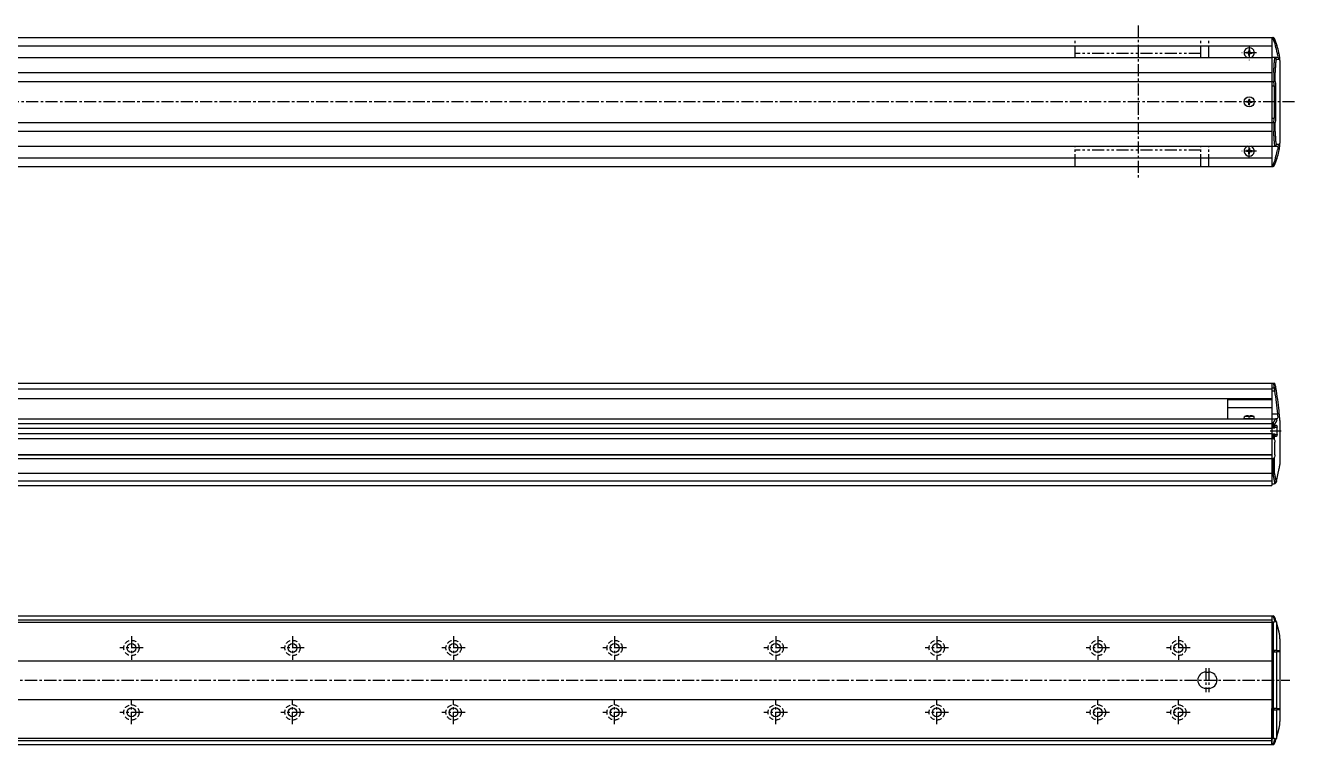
# Model space of a CAD drawing. Extents: x -493 to 1083, y 41 to 537.
# Drawn here: x 295 to 1083, y 90 to 537 of the extents above; entities that cross this region are included whole.
import ezdxf

# ---------------------------------------------------------------- set-up
doc = ezdxf.new("R2010")
doc.units = 0
for name, pattern in [('CENTER', [12, 7.5, -1.5, 1.5, -1.5]), ('DASHED', [4.5, 3, -1.5]), ('PHANTOM', [15, 7.5, -1.5, 1.5, -1.5, 1.5, -1.5])]:
    doc.linetypes.add(name, pattern=pattern)
doc.layers.get('0').update_dxf_attribs({"linetype": 'CONTINUOUS'})
doc.layers.add('CENTER', color=1, linetype='CENTER')

# ---------------------------------------------------------------- blocks, each defined once
blk = doc.blocks.new('DTL0004')
at = {"color": 0, "linetype": 'CONTINUOUS'}
for p, q in [((-3.15, 0), (-3.04, 1.3)), ((3.15, 0), (-3.15, 0)), ((-0.4, 1.3), (-3.04, 1.3)), ((-0.4, 1.89), (-0.4, 0.9)), ((0.4, 0.9), (-0.4, 0.9)), ((0.4, 1.89), (0.4, 0.9)), ((3.04, 1.3), (0.4, 1.3)), ((3.15, 0), (3.04, 1.3))]:
    blk.add_line(p, q, dxfattribs=at)
for start, end in [(92.87228, 112.35653), (67.64347, 87.12772)]:
    blk.add_arc((0, -6.08), 7.98, start, end, dxfattribs=at)
at = {"color": 0}
blk.add_point((0, 0), dxfattribs=at)
blk.add_point((0, 0), dxfattribs=at)

msp = doc.modelspace()

# ---------------------------------------------------------------- linework, layer by layer
at = {"color": 7, "linetype": 'CONTINUOUS'}
for p, q in [((-293.52, 529.44), (1068.48, 529.44)), ((1068.48, 529.44), (1068.48, 449.44)), ((1068.48, 529.44), (1069.07, 529.44)), ((1069.26, 529.44), (1069.07, 529.44)), ((-25.52, 524.24), (1068.48, 524.24)), ((1052.73, 520.19), (1052.73, 519.69)), ((1053.48, 520.19), (1052.73, 520.19)), ((1054.23, 521.69), (1054.23, 520.93)), ((1054.23, 521.69), (1054.73, 521.69)), ((1054.73, 521.69), (1054.73, 520.93)), ((1055.48, 520.19), (1056.23, 520.19)), ((1056.23, 520.19), (1056.23, 519.69)), ((1070.87, 524.26), (1070.73, 524.24)), ((1073.06, 519.16), (1072.85, 520.16)), ((-293.52, 516.94), (1068.48, 516.94)), ((-25.52, 516.94), (1068.48, 516.94)), ((1053.48, 519.69), (1052.73, 519.69)), ((1054.23, 518.19), (1054.23, 518.94)), ((1054.23, 518.19), (1054.73, 518.19)), ((1054.73, 518.19), (1054.73, 518.94)), ((1055.48, 519.69), (1056.23, 519.69)), ((1072.15, 516.94), (1068.48, 516.94)), ((1071.32, 515.94), (1073.15, 515.94)), ((1071.87, 519.94), (1072.08, 519.2)), ((1073.39, 517.05), (1073.38, 517.06)), ((1073.48, 515.09), (1073.48, 463.79)), ((-293.52, 507.71), (1068.48, 507.71)), ((1069.66, 507.69), (1069.67, 507.69)), ((1069.67, 507.69), (1069.67, 502.19)), ((1070.66, 502.78), (1070.66, 507.51)), ((-293.52, 502.17), (1068.48, 502.17)), ((1068.48, 502.19), (1069.56, 502.19)), ((1068.48, 499.44), (1070, 499.44)), ((1069.67, 502.19), (1069.56, 502.19)), ((1070, 499.44), (1070, 479.44)), ((1070.98, 479.44), (1070.98, 499.44)), ((1052.73, 489.69), (1052.73, 489.19)), ((1053.48, 489.69), (1052.73, 489.69)), ((1053.48, 489.19), (1052.73, 489.19)), ((1054.23, 491.19), (1054.23, 490.43)), ((1054.23, 491.19), (1054.73, 491.19)), ((1054.73, 491.19), (1054.73, 490.43)), ((1055.48, 489.69), (1056.23, 489.69)), ((1055.48, 489.19), (1056.23, 489.19)), ((1056.23, 489.69), (1056.23, 489.19)), ((1054.23, 487.69), (1054.23, 488.44)), ((1054.23, 487.69), (1054.73, 487.69)), ((1054.73, 487.69), (1054.73, 488.44)), ((-293.52, 476.7), (1068.48, 476.7)), ((1068.48, 479.44), (1070, 479.44)), ((1068.48, 476.69), (1069.56, 476.69)), ((1069.56, 476.69), (1069.67, 476.68)), ((1069.67, 476.68), (1069.67, 471.19)), ((1070.66, 471.36), (1070.66, 476.1)), ((-293.52, 471.17), (1068.48, 471.17)), ((1069.67, 471.19), (1069.66, 471.19)), ((-291.52, 461.94), (1070.48, 461.94)), ((-25.52, 461.94), (1068.48, 461.94)), ((1052.73, 459.19), (1052.73, 458.69)), ((1053.48, 459.19), (1052.73, 459.19)), ((1053.48, 458.69), (1052.73, 458.69)), ((1054.23, 460.69), (1054.23, 459.93)), ((1054.23, 460.69), (1054.73, 460.69)), ((1054.23, 457.19), (1054.23, 457.94)), ((1054.23, 457.19), (1054.73, 457.19)), ((1054.73, 460.69), (1054.73, 459.93)), ((1054.73, 457.19), (1054.73, 457.94)), ((1055.48, 459.19), (1056.23, 459.19)), ((1055.48, 458.69), (1056.23, 458.69)), ((1056.23, 459.19), (1056.23, 458.69)), ((1068.48, 461.94), (1072.15, 461.94)), ((1073.15, 462.94), (1071.32, 462.94)), ((1071.87, 458.94), (1072.08, 459.67)), ((1072.85, 458.72), (1073.06, 459.71)), ((1073.38, 461.81), (1073.39, 461.82)), ((-293.52, 449.44), (1068.48, 449.44)), ((-25.52, 454.64), (1068.48, 454.64)), ((1068.48, 449.44), (1069.07, 449.44)), ((1069.07, 449.44), (1069.26, 449.44)), ((1070.87, 454.61), (1070.73, 454.63)), ((-25.52, 314.76), (1068.48, 314.76)), ((-25.52, 311.4), (1068.48, 311.4)), ((1068.48, 314.76), (1068.48, 252.26)), ((1068.48, 314.76), (1068.48, 305.26)), ((1068.48, 314.76), (1069.66, 314.76)), ((1068.48, 314.76), (1068.48, 305.26)), ((1068.48, 311.87), (1070.18, 311.87)), ((1068.48, 309.99), (1070.33, 309.99)), ((1069.67, 314.76), (1069.66, 314.76)), ((-25.52, 305.26), (1068.48, 305.26)), ((1040.98, 305.26), (1040.98, 292.76)), ((1040.98, 304.79), (1068.48, 304.79)), ((1040.98, 299.8), (1068.48, 299.8)), ((-293.52, 292.76), (1068.48, 292.76)), ((1068.48, 295.76), (1072.15, 295.76)), ((1068.48, 292.76), (1070.73, 292.76)), ((1068.48, 292.76), (1068.48, 251.26)), ((1071.87, 292.76), (1070.73, 292.76)), ((1070.73, 292.76), (1070.87, 292.75)), ((1072.08, 292.85), (1071.87, 292.76)), ((1073.38, 293.08), (1073.39, 293.06)), ((1073.48, 291.76), (1073.48, 264.26)), ((-293.52, 289.76), (1068.48, 289.76)), ((-293.52, 287.01), (1068.48, 287.01)), ((1068.48, 289.76), (1069.07, 289.76)), ((1068.48, 287.16), (1070.45, 287.16)), ((1069.07, 289.76), (1069.26, 289.74)), ((1069.26, 289.74), (1069.26, 287.16)), ((1070.2, 287.16), (1070.2, 289.18)), ((1071.4, 288.61), (1070.45, 288.61)), ((1070.45, 288.61), (1070.45, 287.16)), ((1070.45, 287.61), (1071.71, 287.61)), ((1071.71, 282.91), (1071.71, 287.61)), ((-293.52, 283.51), (1068.48, 283.51)), ((-293.52, 280.49), (1068.48, 280.49)), ((1068.48, 283.36), (1070.45, 283.36)), ((1068.48, 280.49), (1069.26, 280.49)), ((1069.26, 283.36), (1069.26, 280.49)), ((1070.2, 279.69), (1070.2, 283.36)), ((1070.34, 270.26), (1070.34, 278.26)), ((1070.45, 283.36), (1070.45, 281.91)), ((1070.45, 282.91), (1071.71, 282.91)), ((1070.45, 281.91), (1071.4, 281.91)), ((-293.52, 270.56), (1068.48, 270.56)), ((-293.52, 270.26), (1068.48, 270.26)), ((-293.52, 268.02), (1068.48, 268.02)), ((1068.48, 268.02), (1069.26, 268.02)), ((1069.26, 268.02), (1069.26, 258.76)), ((1070.2, 259.03), (1070.2, 268.83)), ((-293.52, 259.03), (1068.48, 259.03)), ((-293.52, 254.26), (1068.48, 254.26)), ((1068.48, 258.76), (1069.21, 258.76)), ((1068.48, 252.26), (1069.43, 252.26)), ((1069.26, 258.76), (1069.21, 258.76)), ((1071.37, 253.79), (1071.33, 253.65)), ((-293.52, 251.26), (1068.48, 251.26)), ((-293.52, 170.47), (1068.48, 170.47)), ((-293.52, 167.87), (1068.48, 167.87)), ((-293.52, 166.47), (1068.48, 166.47)), ((1068.48, 170.47), (1068.48, 90.47)), ((1068.48, 170.47), (1068.48, 148.02)), ((1068.48, 170.47), (1069.21, 170.47)), ((1068.48, 166.72), (1069.43, 166.72)), ((1069.21, 170.47), (1069.26, 170.47)), ((1069.43, 94.23), (1069.43, 166.72)), ((1071.33, 166.68), (1071.37, 166.56)), ((1071.37, 166.56), (1071.37, 148.97)), ((1073.48, 156.12), (1073.48, 104.82)), ((-293.52, 142.47), (1068.48, 142.47)), ((1068.93, 148.97), (1068.48, 148.97)), ((1068.48, 148.02), (1068.93, 148.02)), ((1068.93, 148.97), (1068.93, 111.97)), ((1071.37, 148.97), (1069.98, 148.97)), ((1069.98, 148.97), (1069.98, 147.97)), ((1069.98, 147.97), (1071.37, 147.97)), ((1071.37, 148.97), (1073.31, 148.97)), ((1071.37, 147.97), (1071.37, 112.97)), ((1073.31, 147.97), (1071.37, 147.97)), ((1073.31, 148.97), (1073.48, 148.92)), ((1073.48, 147.91), (1073.31, 147.97)), ((1027.48, 135.47), (1029.48, 135.47)), ((-293.52, 118.47), (1068.48, 118.47)), ((1027.48, 125.47), (1029.48, 125.47)), ((1068.93, 112.93), (1068.48, 112.92)), ((1068.48, 90.47), (1068.48, 112.92)), ((1068.93, 111.97), (1068.48, 111.97)), ((1071.37, 112.97), (1069.98, 112.97)), ((1069.98, 111.97), (1069.98, 112.97)), ((1069.98, 111.97), (1071.37, 111.97)), ((1071.37, 112.97), (1073.31, 112.97)), ((1071.37, 111.97), (1071.37, 94.39)), ((1073.31, 111.97), (1071.37, 111.97)), ((1073.31, 112.97), (1073.48, 113.04)), ((1073.48, 112.03), (1073.31, 111.97)), ((-293.52, 94.47), (1068.48, 94.47)), ((-293.52, 93.07), (1068.48, 93.07)), ((-293.52, 90.47), (1068.48, 90.47)), ((1068.48, 94.23), (1069.43, 94.23)), ((1068.48, 90.47), (1069.21, 90.47)), ((1069.26, 90.47), (1069.21, 90.47)), ((1071.37, 94.39), (1071.33, 94.27))]:
    msp.add_line(p, q, dxfattribs=at)
at = {"color": 3, "linetype": 'PHANTOM'}
for p, q in [((946.48, 516.94), (946.48, 529.44)), ((1024.48, 516.94), (1024.48, 529.44)), ((1029.48, 516.94), (1029.48, 529.44)), ((1024.48, 519.44), (946.48, 519.44)), ((946.48, 449.44), (946.48, 461.94)), ((1024.48, 459.44), (946.48, 459.44)), ((1024.48, 449.44), (1024.48, 461.94)), ((1029.48, 449.44), (1029.48, 461.94))]:
    msp.add_line(p, q, dxfattribs=at)
at = {"color": 7, "linetype": 'CONTINUOUS'}
for points in [[(1071.77, 524.26), (1071.77, 524.26), (1071.75, 524.28), (1071.65, 524.34), (1071.45, 524.35), (1071.18, 524.32), (1070.87, 524.26)], [(1072.39, 517.74), (1072.29, 518.3), (1072.08, 519.2)], [(1072.39, 461.13), (1072.29, 460.57), (1072.08, 459.67)], [(1071.77, 454.61), (1071.77, 454.61), (1071.75, 454.59), (1071.65, 454.53), (1071.45, 454.52), (1071.18, 454.55), (1070.87, 454.61)], [(1070.33, 309.99), (1070.3, 310.42), (1070.25, 311.04), (1070.2, 311.54), (1070.18, 311.87)], [(1072.08, 292.85), (1072.29, 293.25), (1072.39, 293.71)], [(1071.4, 288.61), (1071.41, 288.61), (1071.51, 288.54), (1071.6, 288.37), (1071.67, 288.13), (1071.71, 287.83), (1071.71, 287.61)], [(1070.2, 279.69), (1070.28, 279.2), (1070.34, 278.26)], [(1071.71, 282.91), (1071.71, 282.81), (1071.68, 282.49), (1071.62, 282.2), (1071.53, 282), (1071.42, 281.91), (1071.4, 281.91)], [(1070.34, 270.26), (1070.32, 269.71), (1070.2, 268.83)], [(1071.37, 253.79), (1072.29, 257.88), (1073.06, 261.84)], [(1071.33, 166.68), (1071.28, 166.78), (1071.14, 166.91), (1070.88, 166.97), (1070.49, 166.9)], [(1073.06, 160.2), (1072.29, 163.47), (1071.37, 166.56)], [(1071.37, 94.39), (1072.29, 97.48), (1073.06, 100.75)], [(1070.49, 94.05), (1070.7, 93.99), (1071, 93.99), (1071.23, 94.1), (1071.33, 94.27)]]:
    msp.add_lwpolyline(points, dxfattribs=at)
for points in [[(1069.66, 507.68, 0), (1069.67, 507.75, 0), (1069.67, 507.81, 0), (1069.68, 507.87, 0), (1069.68, 507.93, 0), (1069.68, 507.99, 0), (1069.69, 508.06, 0), (1069.69, 508.12, 0), (1069.7, 508.18, 0), (1069.7, 508.24, 0), (1069.7, 508.3, 0), (1069.71, 508.37, 0), (1069.71, 508.43, 0), (1069.72, 508.49, 0), (1069.72, 508.55, 0), (1069.73, 508.61, 0), (1069.73, 508.68, 0), (1069.73, 508.74, 0), (1069.74, 508.8, 0), (1069.74, 508.86, 0), (1069.75, 508.92, 0), (1069.75, 508.99, 0), (1069.75, 509.05, 0), (1069.76, 509.11, 0), (1069.76, 509.17, 0), (1069.77, 509.23, 0), (1069.77, 509.29, 0), (1069.77, 509.36, 0), (1069.78, 509.42, 0), (1069.78, 509.48, 0), (1069.79, 509.54, 0), (1069.79, 509.6, 0), (1069.8, 509.67, 0), (1069.8, 509.73, 0), (1069.8, 509.79, 0), (1069.81, 509.85, 0), (1069.81, 509.91, 0), (1069.82, 509.98, 0), (1069.82, 510.04, 0), (1069.82, 510.1, 0), (1069.83, 510.16, 0), (1069.83, 510.22, 0), (1069.84, 510.29, 0), (1069.84, 510.35, 0), (1069.84, 510.41, 0), (1069.85, 510.47, 0), (1069.85, 510.53, 0), (1069.86, 510.6, 0), (1069.86, 510.66, 0), (1069.86, 510.72, 0), (1069.87, 510.78, 0), (1069.87, 510.84, 0), (1069.88, 510.91, 0), (1069.88, 510.97, 0), (1069.88, 511.03, 0), (1069.89, 511.09, 0), (1069.89, 511.15, 0), (1069.9, 511.22, 0), (1069.9, 511.28, 0), (1069.9, 511.34, 0), (1069.91, 511.4, 0), (1069.91, 511.46, 0), (1069.92, 511.53, 0), (1069.92, 511.59, 0), (1069.92, 511.65, 0), (1069.93, 511.71, 0), (1069.93, 511.77, 0), (1069.94, 511.84, 0), (1069.94, 511.9, 0), (1069.94, 511.96, 0), (1069.95, 512.02, 0), (1069.95, 512.08, 0), (1069.96, 512.15, 0), (1069.96, 512.21, 0), (1069.96, 512.27, 0), (1069.97, 512.33, 0), (1069.97, 512.39, 0), (1069.98, 512.46, 0), (1069.98, 512.52, 0), (1069.98, 512.58, 0), (1069.99, 512.64, 0), (1069.99, 512.7, 0), (1070, 512.77, 0), (1070, 512.83, 0), (1070, 512.89, 0), (1070.01, 512.95, 0), (1070.01, 513.01, 0), (1070.02, 513.08, 0), (1070.02, 513.14, 0), (1070.02, 513.2, 0), (1070.03, 513.26, 0), (1070.03, 513.32, 0), (1070.04, 513.39, 0), (1070.04, 513.45, 0), (1070.04, 513.51, 0), (1070.05, 513.57, 0), (1070.05, 513.63, 0), (1070.06, 513.7, 0), (1070.06, 513.76, 0), (1070.06, 513.82, 0), (1070.07, 513.88, 0), (1070.07, 513.94, 0), (1070.07, 514.01, 0), (1070.08, 514.07, 0), (1070.08, 514.13, 0), (1070.09, 514.19, 0), (1070.09, 514.25, 0), (1070.09, 514.32, 0), (1070.1, 514.38, 0), (1070.1, 514.44, 0), (1070.11, 514.5, 0), (1070.11, 514.56, 0), (1070.11, 514.63, 0), (1070.12, 514.69, 0), (1070.12, 514.75, 0), (1070.13, 514.81, 0), (1070.13, 514.87, 0), (1070.13, 514.94, 0), (1070.14, 515, 0), (1070.14, 515.06, 0), (1070.14, 515.12, 0), (1070.15, 515.18, 0), (1070.15, 515.25, 0), (1070.16, 515.31, 0), (1070.16, 515.37, 0), (1070.16, 515.43, 0), (1070.17, 515.49, 0), (1070.17, 515.56, 0), (1070.18, 515.62, 0)], [(1070.66, 507.51, 0), (1070.66, 507.57, 0), (1070.67, 507.63, 0), (1070.67, 507.69, 0), (1070.67, 507.75, 0), (1070.68, 507.81, 0), (1070.68, 507.87, 0), (1070.69, 507.93, 0), (1070.69, 507.99, 0), (1070.69, 508.05, 0), (1070.7, 508.11, 0), (1070.7, 508.18, 0), (1070.71, 508.24, 0), (1070.71, 508.3, 0), (1070.72, 508.36, 0), (1070.72, 508.42, 0), (1070.72, 508.48, 0), (1070.73, 508.54, 0), (1070.73, 508.6, 0), (1070.74, 508.66, 0), (1070.74, 508.72, 0), (1070.74, 508.78, 0), (1070.75, 508.84, 0), (1070.75, 508.9, 0), (1070.76, 508.96, 0), (1070.76, 509.02, 0), (1070.76, 509.08, 0), (1070.77, 509.15, 0), (1070.77, 509.21, 0), (1070.78, 509.27, 0), (1070.78, 509.33, 0), (1070.78, 509.39, 0), (1070.79, 509.45, 0), (1070.79, 509.51, 0), (1070.8, 509.57, 0), (1070.8, 509.63, 0), (1070.8, 509.69, 0), (1070.81, 509.75, 0), (1070.81, 509.81, 0), (1070.82, 509.87, 0), (1070.82, 509.93, 0), (1070.82, 509.99, 0), (1070.83, 510.06, 0), (1070.83, 510.12, 0), (1070.84, 510.18, 0), (1070.84, 510.24, 0), (1070.84, 510.3, 0), (1070.85, 510.36, 0), (1070.85, 510.42, 0), (1070.86, 510.48, 0), (1070.86, 510.54, 0), (1070.86, 510.6, 0), (1070.87, 510.66, 0), (1070.87, 510.72, 0), (1070.88, 510.78, 0), (1070.88, 510.84, 0), (1070.88, 510.9, 0), (1070.89, 510.97, 0), (1070.89, 511.03, 0), (1070.9, 511.09, 0), (1070.9, 511.15, 0), (1070.9, 511.21, 0), (1070.91, 511.27, 0), (1070.91, 511.33, 0), (1070.91, 511.39, 0), (1070.92, 511.45, 0), (1070.92, 511.51, 0), (1070.93, 511.57, 0), (1070.93, 511.63, 0), (1070.93, 511.69, 0), (1070.94, 511.75, 0), (1070.94, 511.82, 0), (1070.95, 511.88, 0), (1070.95, 511.94, 0), (1070.95, 512, 0), (1070.96, 512.06, 0), (1070.96, 512.12, 0), (1070.97, 512.18, 0), (1070.97, 512.24, 0), (1070.97, 512.3, 0), (1070.98, 512.36, 0), (1070.98, 512.42, 0), (1070.99, 512.48, 0), (1070.99, 512.54, 0), (1070.99, 512.6, 0), (1071, 512.67, 0), (1071, 512.73, 0), (1071, 512.79, 0), (1071.01, 512.85, 0), (1071.01, 512.91, 0), (1071.02, 512.97, 0), (1071.02, 513.03, 0), (1071.02, 513.09, 0), (1071.03, 513.15, 0), (1071.03, 513.21, 0), (1071.04, 513.27, 0), (1071.04, 513.33, 0), (1071.04, 513.39, 0), (1071.05, 513.45, 0), (1071.05, 513.52, 0), (1071.05, 513.58, 0), (1071.06, 513.64, 0), (1071.06, 513.7, 0), (1071.07, 513.76, 0), (1071.07, 513.82, 0), (1071.07, 513.88, 0), (1071.08, 513.94, 0), (1071.08, 514, 0), (1071.09, 514.06, 0), (1071.09, 514.12, 0), (1071.09, 514.18, 0), (1071.1, 514.24, 0), (1071.1, 514.3, 0), (1071.1, 514.37, 0), (1071.11, 514.43, 0), (1071.11, 514.49, 0), (1071.12, 514.55, 0), (1071.12, 514.61, 0), (1071.12, 514.67, 0), (1071.13, 514.73, 0), (1071.13, 514.79, 0), (1071.13, 514.85, 0), (1071.14, 514.91, 0), (1071.14, 514.97, 0), (1071.15, 515.03, 0), (1071.15, 515.09, 0), (1071.15, 515.16, 0), (1071.16, 515.22, 0), (1071.16, 515.28, 0)], [(1070.18, 463.25, 0), (1070.17, 463.31, 0), (1070.17, 463.38, 0), (1070.16, 463.44, 0), (1070.16, 463.5, 0), (1070.16, 463.56, 0), (1070.15, 463.62, 0), (1070.15, 463.69, 0), (1070.14, 463.75, 0), (1070.14, 463.81, 0), (1070.14, 463.87, 0), (1070.13, 463.93, 0), (1070.13, 464, 0), (1070.13, 464.06, 0), (1070.12, 464.12, 0), (1070.12, 464.18, 0), (1070.11, 464.24, 0), (1070.11, 464.31, 0), (1070.11, 464.37, 0), (1070.1, 464.43, 0), (1070.1, 464.49, 0), (1070.09, 464.55, 0), (1070.09, 464.62, 0), (1070.09, 464.68, 0), (1070.08, 464.74, 0), (1070.08, 464.8, 0), (1070.07, 464.86, 0), (1070.07, 464.93, 0), (1070.07, 464.99, 0), (1070.06, 465.05, 0), (1070.06, 465.11, 0), (1070.06, 465.17, 0), (1070.05, 465.24, 0), (1070.05, 465.3, 0), (1070.04, 465.36, 0), (1070.04, 465.42, 0), (1070.04, 465.48, 0), (1070.03, 465.55, 0), (1070.03, 465.61, 0), (1070.02, 465.67, 0), (1070.02, 465.73, 0), (1070.02, 465.79, 0), (1070.01, 465.86, 0), (1070.01, 465.92, 0), (1070, 465.98, 0), (1070, 466.04, 0), (1070, 466.1, 0), (1069.99, 466.17, 0), (1069.99, 466.23, 0), (1069.98, 466.29, 0), (1069.98, 466.35, 0), (1069.98, 466.41, 0), (1069.97, 466.48, 0), (1069.97, 466.54, 0), (1069.96, 466.6, 0), (1069.96, 466.66, 0), (1069.96, 466.72, 0), (1069.95, 466.79, 0), (1069.95, 466.85, 0), (1069.94, 466.91, 0), (1069.94, 466.97, 0), (1069.94, 467.03, 0), (1069.93, 467.1, 0), (1069.93, 467.16, 0), (1069.92, 467.22, 0), (1069.92, 467.28, 0), (1069.92, 467.34, 0), (1069.91, 467.41, 0), (1069.91, 467.47, 0), (1069.9, 467.53, 0), (1069.9, 467.59, 0), (1069.9, 467.65, 0), (1069.89, 467.72, 0), (1069.89, 467.78, 0), (1069.88, 467.84, 0), (1069.88, 467.9, 0), (1069.88, 467.96, 0), (1069.87, 468.03, 0), (1069.87, 468.09, 0), (1069.86, 468.15, 0), (1069.86, 468.21, 0), (1069.86, 468.27, 0), (1069.85, 468.34, 0), (1069.85, 468.4, 0), (1069.84, 468.46, 0), (1069.84, 468.52, 0), (1069.84, 468.58, 0), (1069.83, 468.65, 0), (1069.83, 468.71, 0), (1069.82, 468.77, 0), (1069.82, 468.83, 0), (1069.82, 468.89, 0), (1069.81, 468.96, 0), (1069.81, 469.02, 0), (1069.8, 469.08, 0), (1069.8, 469.14, 0), (1069.8, 469.2, 0), (1069.79, 469.27, 0), (1069.79, 469.33, 0), (1069.78, 469.39, 0), (1069.78, 469.45, 0), (1069.77, 469.51, 0), (1069.77, 469.58, 0), (1069.77, 469.64, 0), (1069.76, 469.7, 0), (1069.76, 469.76, 0), (1069.75, 469.82, 0), (1069.75, 469.88, 0), (1069.75, 469.95, 0), (1069.74, 470.01, 0), (1069.74, 470.07, 0), (1069.73, 470.13, 0), (1069.73, 470.19, 0), (1069.73, 470.26, 0), (1069.72, 470.32, 0), (1069.72, 470.38, 0), (1069.71, 470.44, 0), (1069.71, 470.5, 0), (1069.7, 470.57, 0), (1069.7, 470.63, 0), (1069.7, 470.69, 0), (1069.69, 470.75, 0), (1069.69, 470.81, 0), (1069.68, 470.88, 0), (1069.68, 470.94, 0), (1069.68, 471, 0), (1069.67, 471.06, 0), (1069.67, 471.12, 0), (1069.66, 471.18, 0)], [(1071.16, 463.59, 0), (1071.16, 463.65, 0), (1071.15, 463.71, 0), (1071.15, 463.78, 0), (1071.15, 463.84, 0), (1071.14, 463.9, 0), (1071.14, 463.96, 0), (1071.13, 464.02, 0), (1071.13, 464.08, 0), (1071.13, 464.14, 0), (1071.12, 464.2, 0), (1071.12, 464.26, 0), (1071.12, 464.32, 0), (1071.11, 464.38, 0), (1071.11, 464.44, 0), (1071.1, 464.5, 0), (1071.1, 464.57, 0), (1071.1, 464.63, 0), (1071.09, 464.69, 0), (1071.09, 464.75, 0), (1071.09, 464.81, 0), (1071.08, 464.87, 0), (1071.08, 464.93, 0), (1071.07, 464.99, 0), (1071.07, 465.05, 0), (1071.07, 465.11, 0), (1071.06, 465.17, 0), (1071.06, 465.23, 0), (1071.05, 465.29, 0), (1071.05, 465.35, 0), (1071.05, 465.42, 0), (1071.04, 465.48, 0), (1071.04, 465.54, 0), (1071.04, 465.6, 0), (1071.03, 465.66, 0), (1071.03, 465.72, 0), (1071.02, 465.78, 0), (1071.02, 465.84, 0), (1071.02, 465.9, 0), (1071.01, 465.96, 0), (1071.01, 466.02, 0), (1071, 466.08, 0), (1071, 466.14, 0), (1071, 466.2, 0), (1070.99, 466.27, 0), (1070.99, 466.33, 0), (1070.99, 466.39, 0), (1070.98, 466.45, 0), (1070.98, 466.51, 0), (1070.97, 466.57, 0), (1070.97, 466.63, 0), (1070.97, 466.69, 0), (1070.96, 466.75, 0), (1070.96, 466.81, 0), (1070.95, 466.87, 0), (1070.95, 466.93, 0), (1070.95, 466.99, 0), (1070.94, 467.05, 0), (1070.94, 467.12, 0), (1070.93, 467.18, 0), (1070.93, 467.24, 0), (1070.93, 467.3, 0), (1070.92, 467.36, 0), (1070.92, 467.42, 0), (1070.91, 467.48, 0), (1070.91, 467.54, 0), (1070.91, 467.6, 0), (1070.9, 467.66, 0), (1070.9, 467.72, 0), (1070.9, 467.78, 0), (1070.89, 467.84, 0), (1070.89, 467.9, 0), (1070.88, 467.97, 0), (1070.88, 468.03, 0), (1070.88, 468.09, 0), (1070.87, 468.15, 0), (1070.87, 468.21, 0), (1070.86, 468.27, 0), (1070.86, 468.33, 0), (1070.86, 468.39, 0), (1070.85, 468.45, 0), (1070.85, 468.51, 0), (1070.84, 468.57, 0), (1070.84, 468.63, 0), (1070.84, 468.69, 0), (1070.83, 468.75, 0), (1070.83, 468.81, 0), (1070.82, 468.88, 0), (1070.82, 468.94, 0), (1070.82, 469, 0), (1070.81, 469.06, 0), (1070.81, 469.12, 0), (1070.8, 469.18, 0), (1070.8, 469.24, 0), (1070.8, 469.3, 0), (1070.79, 469.36, 0), (1070.79, 469.42, 0), (1070.78, 469.48, 0), (1070.78, 469.54, 0), (1070.78, 469.6, 0), (1070.77, 469.66, 0), (1070.77, 469.72, 0), (1070.76, 469.78, 0), (1070.76, 469.85, 0), (1070.76, 469.91, 0), (1070.75, 469.97, 0), (1070.75, 470.03, 0), (1070.74, 470.09, 0), (1070.74, 470.15, 0), (1070.74, 470.21, 0), (1070.73, 470.27, 0), (1070.73, 470.33, 0), (1070.72, 470.39, 0), (1070.72, 470.45, 0), (1070.72, 470.51, 0), (1070.71, 470.57, 0), (1070.71, 470.63, 0), (1070.7, 470.69, 0), (1070.7, 470.76, 0), (1070.69, 470.82, 0), (1070.69, 470.88, 0), (1070.69, 470.94, 0), (1070.68, 471, 0), (1070.68, 471.06, 0), (1070.67, 471.12, 0), (1070.67, 471.18, 0), (1070.67, 471.24, 0), (1070.66, 471.3, 0), (1070.66, 471.36, 0)], [(1069.07, 289.76, 0), (1069.08, 289.78, 0), (1069.1, 289.8, 0), (1069.11, 289.83, 0), (1069.13, 289.85, 0), (1069.15, 289.87, 0), (1069.16, 289.9, 0), (1069.18, 289.92, 0), (1069.19, 289.94, 0), (1069.21, 289.96, 0), (1069.22, 289.99, 0), (1069.24, 290.01, 0), (1069.26, 290.03, 0), (1069.27, 290.06, 0), (1069.29, 290.08, 0), (1069.3, 290.1, 0), (1069.32, 290.13, 0), (1069.33, 290.15, 0), (1069.35, 290.17, 0), (1069.36, 290.19, 0), (1069.38, 290.22, 0), (1069.4, 290.24, 0), (1069.41, 290.26, 0), (1069.43, 290.29, 0), (1069.44, 290.31, 0), (1069.46, 290.33, 0), (1069.47, 290.36, 0), (1069.49, 290.38, 0), (1069.5, 290.4, 0), (1069.52, 290.43, 0), (1069.53, 290.45, 0), (1069.55, 290.47, 0), (1069.56, 290.5, 0), (1069.58, 290.52, 0), (1069.59, 290.54, 0), (1069.61, 290.57, 0), (1069.62, 290.59, 0), (1069.64, 290.61, 0), (1069.65, 290.63, 0), (1069.67, 290.66, 0), (1069.68, 290.68, 0), (1069.7, 290.7, 0), (1069.71, 290.73, 0), (1069.73, 290.75, 0), (1069.74, 290.77, 0), (1069.76, 290.8, 0), (1069.77, 290.82, 0), (1069.79, 290.84, 0), (1069.8, 290.87, 0), (1069.81, 290.89, 0), (1069.83, 290.91, 0), (1069.84, 290.94, 0), (1069.86, 290.96, 0), (1069.87, 290.98, 0), (1069.89, 291.01, 0), (1069.9, 291.03, 0), (1069.92, 291.05, 0), (1069.93, 291.08, 0), (1069.94, 291.1, 0), (1069.96, 291.12, 0), (1069.97, 291.15, 0), (1069.99, 291.17, 0), (1070, 291.19, 0), (1070.02, 291.22, 0), (1070.03, 291.24, 0), (1070.04, 291.26, 0), (1070.06, 291.29, 0), (1070.07, 291.31, 0), (1070.09, 291.33, 0), (1070.1, 291.36, 0), (1070.11, 291.38, 0), (1070.13, 291.4, 0), (1070.14, 291.43, 0), (1070.16, 291.45, 0), (1070.17, 291.47, 0), (1070.18, 291.5, 0), (1070.2, 291.52, 0), (1070.21, 291.54, 0), (1070.22, 291.57, 0), (1070.24, 291.59, 0), (1070.25, 291.61, 0), (1070.27, 291.64, 0), (1070.28, 291.66, 0), (1070.29, 291.69, 0), (1070.31, 291.71, 0), (1070.32, 291.73, 0), (1070.33, 291.76, 0), (1070.35, 291.78, 0), (1070.36, 291.8, 0), (1070.37, 291.83, 0), (1070.39, 291.85, 0), (1070.4, 291.87, 0), (1070.41, 291.9, 0), (1070.43, 291.92, 0), (1070.44, 291.94, 0), (1070.45, 291.97, 0), (1070.47, 291.99, 0), (1070.48, 292.01, 0), (1070.49, 292.04, 0), (1070.51, 292.06, 0), (1070.52, 292.08, 0), (1070.53, 292.11, 0), (1070.54, 292.13, 0), (1070.56, 292.16, 0), (1070.57, 292.18, 0), (1070.58, 292.2, 0), (1070.6, 292.23, 0), (1070.61, 292.25, 0), (1070.62, 292.27, 0), (1070.64, 292.3, 0), (1070.65, 292.32, 0), (1070.66, 292.34, 0), (1070.67, 292.37, 0), (1070.69, 292.39, 0), (1070.7, 292.42, 0), (1070.71, 292.44, 0), (1070.72, 292.46, 0), (1070.74, 292.49, 0), (1070.75, 292.51, 0), (1070.76, 292.53, 0), (1070.77, 292.56, 0), (1070.79, 292.58, 0), (1070.8, 292.6, 0), (1070.81, 292.63, 0), (1070.82, 292.65, 0), (1070.84, 292.68, 0), (1070.85, 292.7, 0), (1070.86, 292.72, 0), (1070.87, 292.75, 0)], [(1070.2, 289.18, 0), (1070.21, 289.2, 0), (1070.22, 289.22, 0), (1070.24, 289.24, 0), (1070.25, 289.26, 0), (1070.26, 289.28, 0), (1070.28, 289.3, 0), (1070.29, 289.32, 0), (1070.3, 289.34, 0), (1070.32, 289.36, 0), (1070.33, 289.38, 0), (1070.35, 289.4, 0), (1070.36, 289.42, 0), (1070.37, 289.44, 0), (1070.39, 289.46, 0), (1070.4, 289.48, 0), (1070.41, 289.5, 0), (1070.43, 289.52, 0), (1070.44, 289.54, 0), (1070.45, 289.56, 0), (1070.47, 289.58, 0), (1070.48, 289.6, 0), (1070.49, 289.62, 0), (1070.5, 289.64, 0), (1070.52, 289.66, 0), (1070.53, 289.68, 0), (1070.54, 289.7, 0), (1070.56, 289.72, 0), (1070.57, 289.74, 0), (1070.58, 289.76, 0), (1070.6, 289.78, 0), (1070.61, 289.8, 0), (1070.62, 289.82, 0), (1070.64, 289.84, 0), (1070.65, 289.86, 0), (1070.66, 289.88, 0), (1070.67, 289.9, 0), (1070.69, 289.92, 0), (1070.7, 289.94, 0), (1070.71, 289.96, 0), (1070.73, 289.98, 0), (1070.74, 290, 0), (1070.75, 290.02, 0), (1070.76, 290.04, 0), (1070.78, 290.06, 0), (1070.79, 290.08, 0), (1070.8, 290.1, 0), (1070.81, 290.12, 0), (1070.83, 290.14, 0), (1070.84, 290.16, 0), (1070.85, 290.18, 0), (1070.87, 290.2, 0), (1070.88, 290.22, 0), (1070.89, 290.24, 0), (1070.9, 290.26, 0), (1070.92, 290.28, 0), (1070.93, 290.3, 0), (1070.94, 290.32, 0), (1070.95, 290.34, 0), (1070.96, 290.36, 0), (1070.98, 290.38, 0), (1070.99, 290.4, 0), (1071, 290.42, 0), (1071.01, 290.44, 0), (1071.03, 290.46, 0), (1071.04, 290.48, 0), (1071.05, 290.5, 0), (1071.06, 290.52, 0), (1071.08, 290.54, 0), (1071.09, 290.56, 0), (1071.1, 290.58, 0), (1071.11, 290.6, 0), (1071.12, 290.62, 0), (1071.14, 290.64, 0), (1071.15, 290.66, 0), (1071.16, 290.68, 0), (1071.17, 290.7, 0), (1071.18, 290.72, 0), (1071.2, 290.74, 0), (1071.21, 290.76, 0), (1071.22, 290.78, 0), (1071.23, 290.8, 0), (1071.24, 290.82, 0), (1071.26, 290.84, 0), (1071.27, 290.86, 0), (1071.28, 290.88, 0), (1071.29, 290.9, 0), (1071.3, 290.92, 0), (1071.31, 290.94, 0), (1071.33, 290.96, 0), (1071.34, 290.99, 0), (1071.35, 291.01, 0), (1071.36, 291.03, 0), (1071.37, 291.05, 0), (1071.38, 291.07, 0), (1071.4, 291.09, 0), (1071.41, 291.11, 0), (1071.42, 291.13, 0), (1071.43, 291.15, 0), (1071.44, 291.17, 0), (1071.45, 291.19, 0), (1071.47, 291.21, 0), (1071.48, 291.23, 0), (1071.49, 291.25, 0), (1071.5, 291.27, 0), (1071.51, 291.29, 0), (1071.52, 291.31, 0), (1071.53, 291.33, 0), (1071.54, 291.35, 0), (1071.56, 291.37, 0), (1071.57, 291.39, 0), (1071.58, 291.41, 0), (1071.59, 291.43, 0), (1071.6, 291.45, 0), (1071.61, 291.47, 0), (1071.62, 291.49, 0), (1071.63, 291.51, 0), (1071.65, 291.53, 0), (1071.66, 291.55, 0), (1071.67, 291.57, 0), (1071.68, 291.59, 0), (1071.69, 291.61, 0), (1071.7, 291.64, 0), (1071.71, 291.66, 0), (1071.72, 291.68, 0), (1071.73, 291.7, 0), (1071.74, 291.72, 0), (1071.76, 291.74, 0), (1071.77, 291.76, 0)], [(1070.49, 252.56, 0), (1070.48, 252.61, 0), (1070.47, 252.66, 0), (1070.46, 252.71, 0), (1070.45, 252.76, 0), (1070.44, 252.81, 0), (1070.44, 252.86, 0), (1070.43, 252.91, 0), (1070.42, 252.96, 0), (1070.41, 253, 0), (1070.4, 253.05, 0), (1070.39, 253.1, 0), (1070.38, 253.15, 0), (1070.37, 253.2, 0), (1070.36, 253.25, 0), (1070.35, 253.3, 0), (1070.34, 253.35, 0), (1070.33, 253.39, 0), (1070.32, 253.44, 0), (1070.32, 253.49, 0), (1070.31, 253.54, 0), (1070.3, 253.59, 0), (1070.29, 253.64, 0), (1070.28, 253.69, 0), (1070.27, 253.74, 0), (1070.26, 253.78, 0), (1070.25, 253.83, 0), (1070.24, 253.88, 0), (1070.23, 253.93, 0), (1070.22, 253.98, 0), (1070.21, 254.03, 0), (1070.2, 254.08, 0), (1070.19, 254.13, 0), (1070.18, 254.17, 0), (1070.17, 254.22, 0), (1070.16, 254.27, 0), (1070.15, 254.32, 0), (1070.14, 254.37, 0), (1070.13, 254.42, 0), (1070.13, 254.47, 0), (1070.12, 254.51, 0), (1070.11, 254.56, 0), (1070.1, 254.61, 0), (1070.09, 254.66, 0), (1070.08, 254.71, 0), (1070.07, 254.76, 0), (1070.06, 254.81, 0), (1070.05, 254.85, 0), (1070.04, 254.9, 0), (1070.03, 254.95, 0), (1070.02, 255, 0), (1070.01, 255.05, 0), (1070, 255.1, 0), (1069.99, 255.15, 0), (1069.98, 255.19, 0), (1069.97, 255.24, 0), (1069.96, 255.29, 0), (1069.95, 255.34, 0), (1069.94, 255.39, 0), (1069.93, 255.44, 0), (1069.92, 255.48, 0), (1069.91, 255.53, 0), (1069.9, 255.58, 0), (1069.89, 255.63, 0), (1069.88, 255.68, 0), (1069.87, 255.73, 0), (1069.86, 255.78, 0), (1069.85, 255.82, 0), (1069.84, 255.87, 0), (1069.83, 255.92, 0), (1069.82, 255.97, 0), (1069.81, 256.02, 0), (1069.8, 256.07, 0), (1069.79, 256.11, 0), (1069.78, 256.16, 0), (1069.77, 256.21, 0), (1069.76, 256.26, 0), (1069.75, 256.31, 0), (1069.74, 256.36, 0), (1069.73, 256.4, 0), (1069.72, 256.45, 0), (1069.71, 256.5, 0), (1069.7, 256.55, 0), (1069.69, 256.6, 0), (1069.68, 256.64, 0), (1069.67, 256.69, 0), (1069.66, 256.74, 0), (1069.65, 256.79, 0), (1069.64, 256.84, 0), (1069.63, 256.89, 0), (1069.62, 256.93, 0), (1069.61, 256.98, 0), (1069.59, 257.03, 0), (1069.58, 257.08, 0), (1069.57, 257.13, 0), (1069.56, 257.17, 0), (1069.55, 257.22, 0), (1069.54, 257.27, 0), (1069.53, 257.32, 0), (1069.52, 257.37, 0), (1069.51, 257.42, 0), (1069.5, 257.46, 0), (1069.49, 257.51, 0), (1069.48, 257.56, 0), (1069.47, 257.61, 0), (1069.46, 257.66, 0), (1069.45, 257.7, 0), (1069.44, 257.75, 0), (1069.43, 257.8, 0), (1069.42, 257.85, 0), (1069.41, 257.9, 0), (1069.4, 257.94, 0), (1069.38, 257.99, 0), (1069.37, 258.04, 0), (1069.36, 258.09, 0), (1069.35, 258.14, 0), (1069.34, 258.18, 0), (1069.33, 258.23, 0), (1069.32, 258.28, 0), (1069.31, 258.33, 0), (1069.3, 258.37, 0), (1069.29, 258.42, 0), (1069.28, 258.47, 0), (1069.27, 258.52, 0), (1069.26, 258.57, 0), (1069.24, 258.61, 0), (1069.23, 258.66, 0), (1069.22, 258.71, 0), (1069.21, 258.76, 0)], [(1071.33, 253.65, 0), (1071.32, 253.69, 0), (1071.31, 253.73, 0), (1071.31, 253.78, 0), (1071.3, 253.82, 0), (1071.29, 253.86, 0), (1071.28, 253.9, 0), (1071.27, 253.94, 0), (1071.27, 253.99, 0), (1071.26, 254.03, 0), (1071.25, 254.07, 0), (1071.24, 254.11, 0), (1071.23, 254.16, 0), (1071.22, 254.2, 0), (1071.22, 254.24, 0), (1071.21, 254.28, 0), (1071.2, 254.33, 0), (1071.19, 254.37, 0), (1071.18, 254.41, 0), (1071.17, 254.45, 0), (1071.17, 254.5, 0), (1071.16, 254.54, 0), (1071.15, 254.58, 0), (1071.14, 254.62, 0), (1071.13, 254.66, 0), (1071.12, 254.71, 0), (1071.11, 254.75, 0), (1071.11, 254.79, 0), (1071.1, 254.83, 0), (1071.09, 254.88, 0), (1071.08, 254.92, 0), (1071.07, 254.96, 0), (1071.06, 255, 0), (1071.06, 255.04, 0), (1071.05, 255.09, 0), (1071.04, 255.13, 0), (1071.03, 255.17, 0), (1071.02, 255.21, 0), (1071.01, 255.26, 0), (1071, 255.3, 0), (1071, 255.34, 0), (1070.99, 255.38, 0), (1070.98, 255.42, 0), (1070.97, 255.47, 0), (1070.96, 255.51, 0), (1070.95, 255.55, 0), (1070.94, 255.59, 0), (1070.93, 255.63, 0), (1070.93, 255.68, 0), (1070.92, 255.72, 0), (1070.91, 255.76, 0), (1070.9, 255.8, 0), (1070.89, 255.85, 0), (1070.88, 255.89, 0), (1070.87, 255.93, 0), (1070.86, 255.97, 0), (1070.86, 256.01, 0), (1070.85, 256.06, 0), (1070.84, 256.1, 0), (1070.83, 256.14, 0), (1070.82, 256.18, 0), (1070.81, 256.22, 0), (1070.8, 256.27, 0), (1070.79, 256.31, 0), (1070.79, 256.35, 0), (1070.78, 256.39, 0), (1070.77, 256.43, 0), (1070.76, 256.48, 0), (1070.75, 256.52, 0), (1070.74, 256.56, 0), (1070.73, 256.6, 0), (1070.72, 256.64, 0), (1070.71, 256.69, 0), (1070.71, 256.73, 0), (1070.7, 256.77, 0), (1070.69, 256.81, 0), (1070.68, 256.85, 0), (1070.67, 256.9, 0), (1070.66, 256.94, 0), (1070.65, 256.98, 0), (1070.64, 257.02, 0), (1070.63, 257.06, 0), (1070.62, 257.11, 0), (1070.62, 257.15, 0), (1070.61, 257.19, 0), (1070.6, 257.23, 0), (1070.59, 257.27, 0), (1070.58, 257.31, 0), (1070.57, 257.36, 0), (1070.56, 257.4, 0), (1070.55, 257.44, 0), (1070.54, 257.48, 0), (1070.53, 257.52, 0), (1070.52, 257.57, 0), (1070.51, 257.61, 0), (1070.51, 257.65, 0), (1070.5, 257.69, 0), (1070.49, 257.73, 0), (1070.48, 257.77, 0), (1070.47, 257.82, 0), (1070.46, 257.86, 0), (1070.45, 257.9, 0), (1070.44, 257.94, 0), (1070.43, 257.98, 0), (1070.42, 258.03, 0), (1070.41, 258.07, 0), (1070.4, 258.11, 0), (1070.39, 258.15, 0), (1070.39, 258.19, 0), (1070.38, 258.23, 0), (1070.37, 258.28, 0), (1070.36, 258.32, 0), (1070.35, 258.36, 0), (1070.34, 258.4, 0), (1070.33, 258.44, 0), (1070.32, 258.48, 0), (1070.31, 258.53, 0), (1070.3, 258.57, 0), (1070.29, 258.61, 0), (1070.28, 258.65, 0), (1070.27, 258.69, 0), (1070.26, 258.73, 0), (1070.25, 258.78, 0), (1070.24, 258.82, 0), (1070.23, 258.86, 0), (1070.22, 258.9, 0), (1070.22, 258.94, 0), (1070.21, 258.98, 0), (1070.2, 259.03, 0)], [(1069.43, 166.72, 0), (1069.43, 166.72, 0), (1069.44, 166.72, 0), (1069.45, 166.72, 0), (1069.46, 166.72, 0), (1069.47, 166.72, 0), (1069.48, 166.72, 0), (1069.49, 166.72, 0), (1069.5, 166.72, 0), (1069.5, 166.72, 0), (1069.51, 166.72, 0), (1069.52, 166.72, 0), (1069.53, 166.72, 0), (1069.54, 166.72, 0), (1069.55, 166.72, 0), (1069.56, 166.72, 0), (1069.57, 166.72, 0), (1069.57, 166.72, 0), (1069.58, 166.72, 0), (1069.59, 166.72, 0), (1069.6, 166.72, 0), (1069.61, 166.72, 0), (1069.62, 166.72, 0), (1069.63, 166.72, 0), (1069.64, 166.73, 0), (1069.64, 166.73, 0), (1069.65, 166.73, 0), (1069.66, 166.73, 0), (1069.67, 166.73, 0), (1069.68, 166.73, 0), (1069.69, 166.73, 0), (1069.7, 166.73, 0), (1069.71, 166.73, 0), (1069.71, 166.73, 0), (1069.72, 166.73, 0), (1069.73, 166.73, 0), (1069.74, 166.73, 0), (1069.75, 166.73, 0), (1069.76, 166.73, 0), (1069.77, 166.74, 0), (1069.77, 166.74, 0), (1069.78, 166.74, 0), (1069.79, 166.74, 0), (1069.8, 166.74, 0), (1069.81, 166.74, 0), (1069.82, 166.74, 0), (1069.83, 166.74, 0), (1069.84, 166.74, 0), (1069.84, 166.74, 0), (1069.85, 166.75, 0), (1069.86, 166.75, 0), (1069.87, 166.75, 0), (1069.88, 166.75, 0), (1069.89, 166.75, 0), (1069.9, 166.75, 0), (1069.9, 166.75, 0), (1069.91, 166.75, 0), (1069.92, 166.75, 0), (1069.93, 166.76, 0), (1069.94, 166.76, 0), (1069.95, 166.76, 0), (1069.95, 166.76, 0), (1069.96, 166.76, 0), (1069.97, 166.76, 0), (1069.98, 166.76, 0), (1069.99, 166.77, 0), (1070, 166.77, 0), (1070, 166.77, 0), (1070.01, 166.77, 0), (1070.02, 166.77, 0), (1070.03, 166.77, 0), (1070.04, 166.77, 0), (1070.05, 166.78, 0), (1070.06, 166.78, 0), (1070.06, 166.78, 0), (1070.07, 166.78, 0), (1070.08, 166.78, 0), (1070.09, 166.78, 0), (1070.1, 166.79, 0), (1070.1, 166.79, 0), (1070.11, 166.79, 0), (1070.12, 166.79, 0), (1070.13, 166.79, 0), (1070.14, 166.79, 0), (1070.15, 166.8, 0), (1070.15, 166.8, 0), (1070.16, 166.8, 0), (1070.17, 166.8, 0), (1070.18, 166.8, 0), (1070.19, 166.81, 0), (1070.19, 166.81, 0), (1070.2, 166.81, 0), (1070.21, 166.81, 0), (1070.22, 166.81, 0), (1070.23, 166.82, 0), (1070.23, 166.82, 0), (1070.24, 166.82, 0), (1070.25, 166.82, 0), (1070.26, 166.82, 0), (1070.27, 166.83, 0), (1070.27, 166.83, 0), (1070.28, 166.83, 0), (1070.29, 166.83, 0), (1070.3, 166.83, 0), (1070.31, 166.84, 0), (1070.31, 166.84, 0), (1070.32, 166.84, 0), (1070.33, 166.84, 0), (1070.34, 166.85, 0), (1070.35, 166.85, 0), (1070.35, 166.85, 0), (1070.36, 166.85, 0), (1070.37, 166.86, 0), (1070.38, 166.86, 0), (1070.38, 166.86, 0), (1070.39, 166.86, 0), (1070.4, 166.86, 0), (1070.41, 166.87, 0), (1070.41, 166.87, 0), (1070.42, 166.87, 0), (1070.43, 166.87, 0), (1070.44, 166.88, 0), (1070.45, 166.88, 0), (1070.45, 166.88, 0), (1070.46, 166.89, 0), (1070.47, 166.89, 0), (1070.48, 166.89, 0), (1070.48, 166.89, 0), (1070.49, 166.9, 0)], [(1070.49, 94.05, 0), (1070.48, 94.05, 0), (1070.48, 94.05, 0), (1070.47, 94.06, 0), (1070.46, 94.06, 0), (1070.45, 94.06, 0), (1070.45, 94.06, 0), (1070.44, 94.07, 0), (1070.43, 94.07, 0), (1070.42, 94.07, 0), (1070.41, 94.07, 0), (1070.41, 94.08, 0), (1070.4, 94.08, 0), (1070.39, 94.08, 0), (1070.38, 94.08, 0), (1070.38, 94.09, 0), (1070.37, 94.09, 0), (1070.36, 94.09, 0), (1070.35, 94.09, 0), (1070.35, 94.1, 0), (1070.34, 94.1, 0), (1070.33, 94.1, 0), (1070.32, 94.1, 0), (1070.31, 94.1, 0), (1070.31, 94.11, 0), (1070.3, 94.11, 0), (1070.29, 94.11, 0), (1070.28, 94.11, 0), (1070.27, 94.12, 0), (1070.27, 94.12, 0), (1070.26, 94.12, 0), (1070.25, 94.12, 0), (1070.24, 94.12, 0), (1070.23, 94.13, 0), (1070.23, 94.13, 0), (1070.22, 94.13, 0), (1070.21, 94.13, 0), (1070.2, 94.13, 0), (1070.19, 94.14, 0), (1070.19, 94.14, 0), (1070.18, 94.14, 0), (1070.17, 94.14, 0), (1070.16, 94.14, 0), (1070.15, 94.15, 0), (1070.15, 94.15, 0), (1070.14, 94.15, 0), (1070.13, 94.15, 0), (1070.12, 94.15, 0), (1070.11, 94.15, 0), (1070.1, 94.16, 0), (1070.1, 94.16, 0), (1070.09, 94.16, 0), (1070.08, 94.16, 0), (1070.07, 94.16, 0), (1070.06, 94.16, 0), (1070.06, 94.17, 0), (1070.05, 94.17, 0), (1070.04, 94.17, 0), (1070.03, 94.17, 0), (1070.02, 94.17, 0), (1070.01, 94.17, 0), (1070, 94.17, 0), (1070, 94.18, 0), (1069.99, 94.18, 0), (1069.98, 94.18, 0), (1069.97, 94.18, 0), (1069.96, 94.18, 0), (1069.95, 94.18, 0), (1069.95, 94.18, 0), (1069.94, 94.19, 0), (1069.93, 94.19, 0), (1069.92, 94.19, 0), (1069.91, 94.19, 0), (1069.9, 94.19, 0), (1069.9, 94.19, 0), (1069.89, 94.19, 0), (1069.88, 94.19, 0), (1069.87, 94.2, 0), (1069.86, 94.2, 0), (1069.85, 94.2, 0), (1069.84, 94.2, 0), (1069.84, 94.2, 0), (1069.83, 94.2, 0), (1069.82, 94.2, 0), (1069.81, 94.2, 0), (1069.8, 94.2, 0), (1069.79, 94.2, 0), (1069.78, 94.21, 0), (1069.77, 94.21, 0), (1069.77, 94.21, 0), (1069.76, 94.21, 0), (1069.75, 94.21, 0), (1069.74, 94.21, 0), (1069.73, 94.21, 0), (1069.72, 94.21, 0), (1069.71, 94.21, 0), (1069.71, 94.21, 0), (1069.7, 94.21, 0), (1069.69, 94.21, 0), (1069.68, 94.22, 0), (1069.67, 94.22, 0), (1069.66, 94.22, 0), (1069.65, 94.22, 0), (1069.64, 94.22, 0), (1069.64, 94.22, 0), (1069.63, 94.22, 0), (1069.62, 94.22, 0), (1069.61, 94.22, 0), (1069.6, 94.22, 0), (1069.59, 94.22, 0), (1069.58, 94.22, 0), (1069.57, 94.22, 0), (1069.57, 94.22, 0), (1069.56, 94.22, 0), (1069.55, 94.22, 0), (1069.54, 94.22, 0), (1069.53, 94.22, 0), (1069.52, 94.22, 0), (1069.51, 94.22, 0), (1069.5, 94.22, 0), (1069.5, 94.22, 0), (1069.49, 94.22, 0), (1069.48, 94.22, 0), (1069.47, 94.22, 0), (1069.46, 94.22, 0), (1069.45, 94.22, 0), (1069.44, 94.22, 0), (1069.43, 94.22, 0), (1069.43, 94.22, 0)]]:
    msp.add_polyline3d(points, dxfattribs=at)
for centre, radius in [((1054.48, 489.44), 3.15), ((360.48, 150.47), 2.75), ((460.48, 150.47), 2.75), ((560.48, 150.47), 2.75), ((660.48, 150.47), 2.75), ((760.48, 150.47), 2.75), ((860.48, 150.47), 2.75), ((960.48, 150.47), 2.75), ((1010.48, 150.47), 2.75), ((360.48, 110.47), 2.75), ((460.48, 110.47), 2.75), ((560.48, 110.47), 2.75), ((660.48, 110.47), 2.75), ((760.48, 110.47), 2.75), ((860.48, 110.47), 2.75), ((960.48, 110.47), 2.75), ((1010.48, 110.47), 2.75)]:
    msp.add_circle(centre, radius, dxfattribs=at)
at = {"color": 3, "linetype": 'DASHED'}
for centre in [(360.48, 150.47), (460.48, 150.47), (560.48, 150.47), (660.48, 150.47), (760.48, 150.47), (860.48, 150.47), (960.48, 150.47), (1010.48, 150.47), (360.48, 110.47), (460.48, 110.47), (560.48, 110.47), (660.48, 110.47), (760.48, 110.47), (860.48, 110.47), (960.48, 110.47), (1010.48, 110.47)]:
    msp.add_circle(centre, 4.75, dxfattribs=at)
at = {"color": 7, "linetype": 'CONTINUOUS'}
for centre, radius, start, end in [((1014.32, 507.44), 59, 16.56597, 21.89343), ((1069.26, 528.44), 1, 21.37108, 90), ((1014.32, 506.94), 60, 16.78278, 21.37108), ((1054.48, 519.94), 3.15, 287.7528, 252.2472), ((1053.48, 520.93), 0.748, 269.99996, 0), ((1055.48, 520.93), 0.748, 179.99998, 270.00002), ((1014.32, 506.94), 59, 12.72894, 17.05476), ((1014.32, 506.94), 60, 12.72894, 16.78278), ((1053.48, 518.94), 0.748, 0.00003, 90.00006), ((1055.48, 518.94), 0.748, 90.00001, 180.00005), ((1074.15, 515.81), 3.98, 163.61121, 182.76383), ((1070.33, 515.94), 0.993, 359.61857, 89.61342), ((1072.25, 515.36), 1.09, 148.4536, 184.54107), ((1070.78, 517.76), 1.6, 328.87242, 359.13398), ((1072.15, 515.94), 0.998, 359.88082, 89.88032), ((1053.48, 515.09), 20, 5.67781, 11.75718), ((1070.94, 516.98), 2.45, 334.63077, 1.55751), ((1053.48, 515.09), 20, 0, 5.63916), ((1063.72, 499.85), 6.3, 356.229, 21.77364), ((1069.68, 503.3), 1.1, 269.52124, 331.92893), ((1057.89, 499.85), 13.1, 358.20376, 12.92438), ((1053.48, 490.43), 0.748, 269.99996, 0), ((1053.48, 488.44), 0.748, 0.00003, 90.00006), ((1055.48, 490.43), 0.748, 179.99998, 270.00002), ((1055.48, 488.44), 0.748, 90.00001, 180.00005), ((1063.82, 479.01), 6.19, 338.01187, 3.98549), ((1069.68, 475.58), 1.1, 28.07107, 90.47876), ((1057.24, 479.09), 13.75, 347.42327, 1.44859), ((1054.48, 458.94), 3.15, 107.7528, 72.2472), ((1053.48, 459.93), 0.748, 269.99996, 0), ((1053.48, 457.94), 0.748, 0.00003, 90.00006), ((1055.48, 459.93), 0.748, 179.99998, 270.00002), ((1055.48, 457.94), 0.748, 90.00001, 180.00005), ((1073.33, 462.96), 3.17, 174.72944, 198.89552), ((1070.33, 462.93), 0.993, 270.38658, 0.38143), ((1014.32, 471.94), 59, 342.94524, 347.27106), ((1072.05, 463.46), 0.898, 171.36519, 215.64015), ((1014.32, 471.94), 60, 343.21722, 347.27106), ((1072.15, 462.93), 0.998, 270.11968, 0.11918), ((1070.78, 461.11), 1.6, 0.86602, 31.12758), ((1053.48, 463.79), 20, 348.24282, 354.32219), ((1071.27, 461.96), 2.12, 356.28426, 27.52745), ((1053.48, 463.79), 20, 354.36084, 0), ((1014.32, 471.44), 59, 338.10657, 343.43403), ((1069.26, 450.44), 1, 270, 338.62892), ((1014.32, 471.94), 60, 338.62892, 343.21722), ((873.98, 278.56), 199, 9.63471, 10.47913), ((1069.67, 313.76), 1, 10.46147, 90), ((1070.22, 310.91), 0.959, 11.14735, 92.70404), ((873.98, 277.62), 199, 5.22816, 9.3604), ((873.98, 277.62), 200, 9.63471, 10.46147), ((873.98, 277.62), 200, 9.3604, 9.63471), ((873.98, 277.62), 200, 5.22816, 9.3604), ((1070.69, 291.68), 1.08, 4.07077, 80.08202), ((960.14, 282.09), 112.85, 5.91191, 6.95625), ((873.98, 277.62), 200, 4.42733, 5.22816), ((873.98, 277.62), 200, 4.05227, 4.42733), ((1069.05, 288.33), 1.42, 36.78392, 81.52427), ((1069.28, 279.57), 0.923, 7.45849, 90.99882), ((1069.28, 268.94), 0.92, 268.83479, 352.7079), ((925.48, 288.67), 150, 349.69497, 350.63321), ((1069.26, 260.54), 1.78, 270.08272, 301.71327), ((1069.43, 254.26), 2, 270, 302.14676), ((1069.43, 254.26), 2, 302.14676, 342.25517), ((1014.32, 148.84), 59, 17.82265, 21.51086), ((1069.26, 169.47), 1, 21.37108, 90), ((1014.32, 147.97), 60, 18.16682, 21.37108), ((1053.48, 156.12), 20, 0, 11.75718), ((1027.48, 130.47), 5, 90, 270), ((1029.48, 130.47), 5, 270, 90), ((1053.48, 104.82), 20, 348.24282, 0), ((1014.32, 112.11), 59, 338.48914, 342.17735), ((1069.26, 91.47), 1, 270, 338.62892), ((1014.32, 112.97), 60, 338.62892, 341.83318)]:
    msp.add_arc(centre, radius, start, end, dxfattribs=at)
at = {"layer": 'CENTER', "color": 1, "linetype": 'CENTER'}
for p, q in [((985.48, 536.94), (985.48, 441.94)), ((1054.48, 524.48), (1054.48, 515.4)), ((1059.02, 519.94), (1049.94, 519.94)), ((1082.64, 489.44), (-330.94, 489.44)), ((1059.02, 458.94), (1049.94, 458.94)), ((1054.48, 454.4), (1054.48, 463.48)), ((1067.48, 285.26), (1074.26, 285.26)), ((360.48, 157.76), (360.48, 143.18)), ((460.48, 157.76), (460.48, 143.18)), ((560.48, 157.76), (560.48, 143.18)), ((660.48, 157.76), (660.48, 143.18)), ((760.48, 157.76), (760.48, 143.18)), ((860.48, 157.76), (860.48, 143.18)), ((960.48, 157.76), (960.48, 143.18)), ((1010.48, 157.76), (1010.48, 143.18)), ((367.77, 150.47), (353.19, 150.47)), ((467.77, 150.47), (453.19, 150.47)), ((567.77, 150.47), (553.19, 150.47)), ((667.77, 150.47), (653.19, 150.47)), ((767.77, 150.47), (753.19, 150.47)), ((867.77, 150.47), (853.19, 150.47)), ((967.77, 150.47), (953.19, 150.47)), ((1017.77, 150.47), (1003.19, 150.47)), ((1027.48, 138.01), (1027.48, 122.93)), ((1029.48, 138.01), (1029.48, 122.93)), ((-341.63, 130.47), (1079.71, 130.47)), ((367.77, 110.47), (353.19, 110.47)), ((360.48, 103.18), (360.48, 117.76)), ((467.77, 110.47), (453.19, 110.47)), ((460.48, 103.18), (460.48, 117.76)), ((567.77, 110.47), (553.19, 110.47)), ((560.48, 103.18), (560.48, 117.76)), ((667.77, 110.47), (653.19, 110.47)), ((660.48, 103.18), (660.48, 117.76)), ((767.77, 110.47), (753.19, 110.47)), ((760.48, 103.18), (760.48, 117.76)), ((867.77, 110.47), (853.19, 110.47)), ((860.48, 103.18), (860.48, 117.76)), ((967.77, 110.47), (953.19, 110.47)), ((960.48, 103.18), (960.48, 117.76)), ((1017.77, 110.47), (1003.19, 110.47)), ((1010.48, 103.18), (1010.48, 117.76))]:
    msp.add_line(p, q, dxfattribs=at)

# ---------------------------------------------------------------- block references
at = {"color": 7, "linetype": 'CONTINUOUS', "zscale": 2}
msp.add_blockref('DTL0004', (1054.48, 292.76), dxfattribs=at)

doc.saveas('drawing.dxf')
